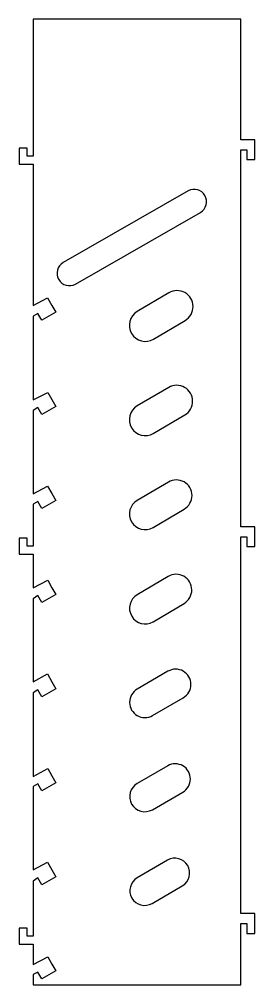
# Model space of a CAD drawing. Extents: x -139 to -21, y -481 to 2.
import ezdxf

# ---------------------------------------------------------------- set-up
doc = ezdxf.new("R2010")
doc.units = 0
doc.layers.get('0').update_dxf_attribs({"linetype": 'continuous'})

# ---------------------------------------------------------------- blocks, each defined once
blk = doc.blocks.new('SKETCH001')
at = {"color": 7}
blk.add_lwpolyline([(-28.36, -58.11), (-28.36, 2.2), (-132.44, 2.2), (-132.44, -66.33), (-135.44, -66.33), (-135.44, -62.33), (-139.44, -62.33), (-139.44, -70.33), (-132.44, -70.33), (-132.44, -141.18), (-125.26, -137.35), (-123.15, -141.1), (-121.15, -144.56), (-128.08, -148.56), (-130.08, -145.1), (-132.44, -146.55), (-132.44, -188.49), (-125.13, -184.69), (-123.15, -188.24), (-121.15, -191.71), (-128.08, -195.71), (-130.08, -192.24), (-132.44, -193.75), (-132.44, -235.47), (-125.22, -231.76), (-123.15, -235.39), (-121.15, -238.85), (-128.08, -242.85), (-130.08, -239.39), (-132.44, -240.77), (-132.44, -261.71), (-135.44, -261.71), (-135.44, -257.71), (-139.44, -257.71), (-139.44, -265.71), (-132.44, -265.71), (-132.44, -282.54), (-125.17, -278.83), (-123.15, -282.53), (-121.15, -285.99), (-128.08, -289.99), (-130.08, -286.53), (-132.44, -288.14), (-132.44, -329.67), (-125.35, -325.78), (-123.15, -329.67), (-121.15, -333.14), (-128.08, -337.14), (-130.08, -333.67), (-132.44, -335.2), (-132.44, -377.1), (-125.15, -373.1), (-123.15, -376.81), (-121.15, -380.28), (-128.08, -384.28), (-130.08, -380.81), (-132.44, -382.15), (-132.44, -423.89), (-125.32, -420.13), (-123.15, -423.96), (-121.15, -427.42), (-128.08, -431.42), (-130.08, -427.96), (-132.44, -429.64), (-132.44, -457.09), (-135.44, -457.09), (-135.44, -453.09), (-139.44, -453.09), (-139.44, -461.09), (-132.44, -461.09), (-132.44, -471.25), (-125.16, -467.5), (-123.15, -471.1), (-121.15, -474.56), (-128.08, -478.56), (-130.08, -475.1), (-132.44, -476.31), (-132.44, -481.43), (-28.36, -481.43), (-28.36, -450.84), (-25.36, -450.84), (-25.36, -455.84), (-21.36, -455.84), (-21.36, -445.84), (-28.36, -445.84), (-28.36, -256.98), (-25.36, -256.98), (-25.36, -261.98), (-21.36, -261.98), (-21.36, -251.98), (-28.36, -251.98), (-28.36, -63.11), (-25.36, -63.11), (-25.36, -68.11), (-21.36, -68.11), (-21.36, -58.11)], close=True, dxfattribs=at)
for points in [[(-117.39, -119.69, 1), (-111.25, -130.41), (-48.63, -94.52, 1), (-54.77, -83.8)], [(-80.28, -144.24, 1), (-72.09, -158.05), (-56.2, -148.62, 1), (-64.39, -134.81)], [(-80.28, -191.51, 1), (-72.21, -205.27), (-56.44, -196.02, 1), (-64.51, -182.26)], [(-80.28, -238.78, 1), (-72.33, -252.34), (-56.69, -243.16, 1), (-64.63, -229.61)], [(-80.28, -286.05, 1), (-72.3, -299.58), (-56.78, -290.43, 1), (-64.76, -276.89)], [(-80.28, -333.32, 1), (-72.58, -346.62), (-57.17, -337.7, 1), (-64.88, -324.4)], [(-80.28, -380.59, 1), (-72.7, -393.76), (-57.42, -384.97, 1), (-65, -371.79)], [(-80.28, -427.86, 1), (-72.82, -440.7), (-57.66, -431.9, 1), (-65.12, -419.06)]]:
    blk.add_lwpolyline(points, format="xyb", close=True, dxfattribs=at)

msp = doc.modelspace()

# ---------------------------------------------------------------- block references
at = {"color": 7}
msp.add_blockref('SKETCH001', (0, 0), dxfattribs=at)

doc.saveas('drawing.dxf')
